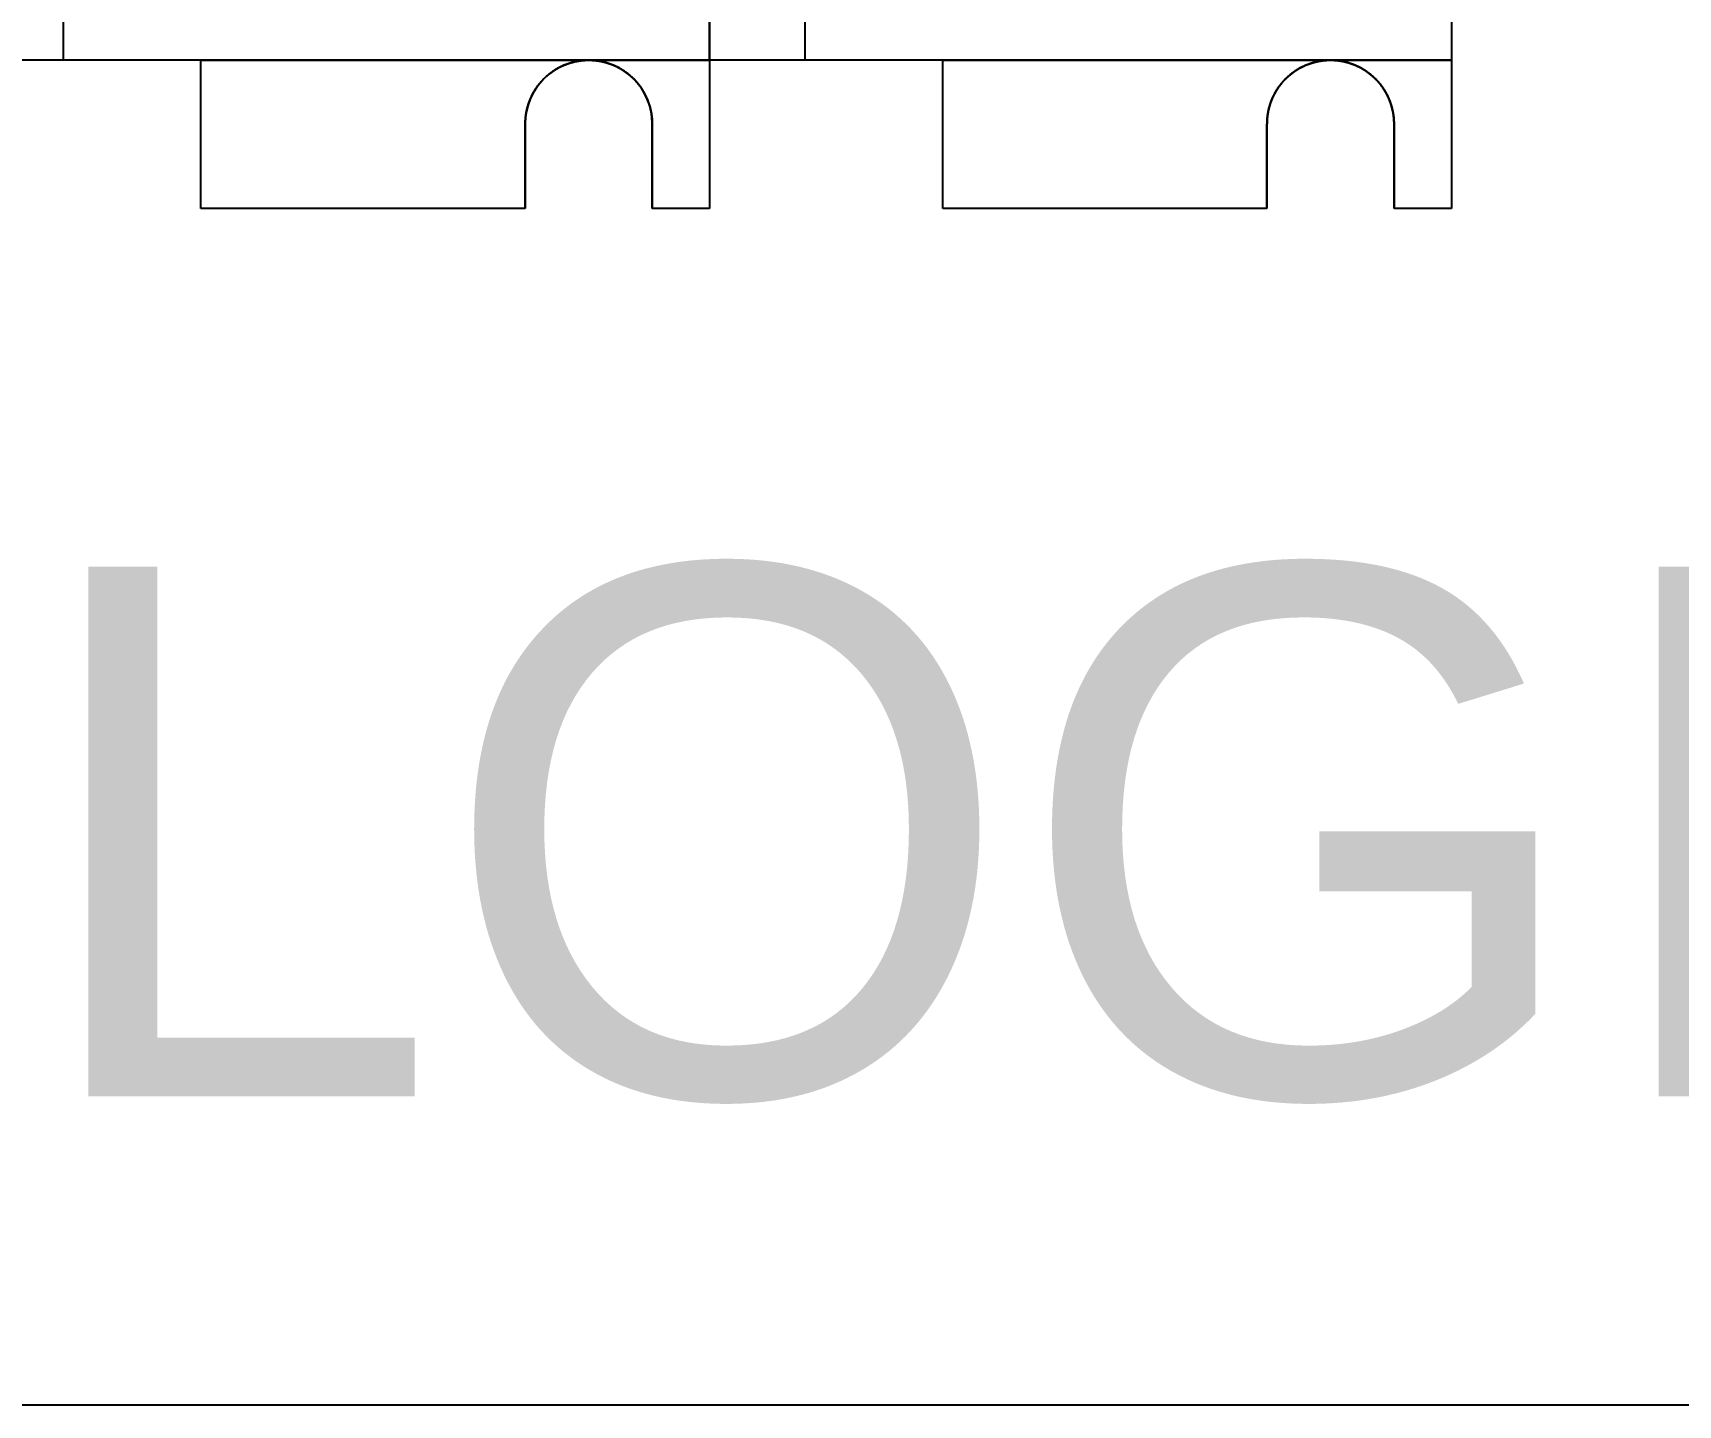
# Paper-space layout 'Sample Network Drawing - A1 Sheet' of a CAD drawing. Extents: x 49 to 806, y 22 to 564.
# Drawn here: x 398.64 to 406.4, y 258.27 to 264.75 of the extents above; entities that cross this region are included whole.
import ezdxf

# ---------------------------------------------------------------- set-up
doc = ezdxf.new("R2010")
doc.units = 0
doc.layers.add('N-ANNO-TEXT-EXST', color=252, linetype='Continuous', lineweight=18)
doc.layers.add('N-EQPM-EXST', color=252, linetype='Continuous', lineweight=25)
doc.styles.add('_CGS_2-5_NOTES', font='arial.ttf', dxfattribs={"height": 2.5})

psp = doc.layouts.new('Sample Network Drawing - A1 Sheet')

# ---------------------------------------------------------------- linework, layer by layer
at = {"layer": 'N-EQPM-EXST'}
for p, q in [((398.7814, 276.4168, -27.0761), (398.7814, 264.6168, -27.0761)), ((402.2814, 276.4168, -27.0761), (402.2814, 264.6168, -27.0761)), ((401.8314, 264.6168, -27.0761), (401.8314, 265.0168, -27.0761)), ((401.8314, 264.6168, -27.0761), (401.8314, 265.0168, -27.0761)), ((401.8314, 265.0168, -27.0761), (401.8314, 264.6168, -27.0761)), ((401.8314, 265.0168, -27.0761), (401.8314, 264.6168, -27.0761)), ((401.8314, 265.0168, -27.0761), (401.8314, 263.9168, -27.0761)), ((405.3314, 265.0168, -27.0761), (405.3314, 264.6168, -27.0761)), ((405.3314, 265.0168, -27.0761), (405.3314, 264.6168, -27.0761)), ((405.3314, 265.0168, -27.0761), (405.3314, 263.9168, -27.0761)), ((398.7814, 264.6168, -27.0761), (398.3314, 264.6168, -27.0761)), ((399.4314, 264.6168, -27.0761), (398.3314, 264.6168, -27.0761)), ((401.8314, 264.6168, -27.0761), (398.7814, 264.6168, -27.0761)), ((398.7814, 264.6168, -27.0761), (398.7814, 264.6168, -27.0761)), ((401.8314, 264.6168, -27.0761), (398.7814, 264.6168, -27.0761)), ((399.4314, 264.6168, -27.0761), (399.4314, 264.6168, -27.0761)), ((399.4314, 264.6168, -27.0761), (401.2614, 264.6168, -27.0761)), ((399.4314, 263.9168, -27.0761), (399.4314, 264.6168, -27.0761)), ((399.4314, 264.6168, -27.0761), (399.4314, 264.6168, -27.0761)), ((399.4314, 263.9168, -27.0761), (399.4314, 264.6168, -27.0761)), ((399.4314, 264.6168, -27.0761), (401.2614, 264.6168, -27.0761)), ((399.4314, 263.9168, -27.0761), (399.4314, 264.6168, -27.0761)), ((401.2614, 264.6168, -27.0761), (401.8314, 264.6168, -27.0761)), ((401.2614, 264.6168, -27.0761), (401.8314, 264.6168, -27.0761)), ((402.2814, 264.6168, -27.0761), (401.8314, 264.6168, -27.0761)), ((401.8314, 264.6168, -27.0761), (401.8314, 264.6168, -27.0761)), ((402.9314, 264.6168, -27.0761), (401.8314, 264.6168, -27.0761)), ((401.8314, 264.6168, -27.0761), (401.8314, 264.6168, -27.0761)), ((401.8314, 264.6168, -27.0761), (401.8314, 264.6168, -27.0761)), ((401.8314, 264.6168, -27.0761), (401.8314, 263.9168, -27.0761)), ((401.8314, 264.6168, -27.0761), (401.8314, 264.6168, -27.0761)), ((401.8314, 264.6168, -27.0761), (401.8314, 263.9168, -27.0761)), ((405.3314, 264.6168, -27.0761), (402.2814, 264.6168, -27.0761)), ((402.2814, 264.6168, -27.0761), (402.2814, 264.6168, -27.0761)), ((405.3314, 264.6168, -27.0761), (402.2814, 264.6168, -27.0761)), ((402.9314, 264.6168, -27.0761), (402.9314, 264.6168, -27.0761)), ((402.9314, 264.6168, -27.0761), (404.7614, 264.6168, -27.0761)), ((402.9314, 263.9168, -27.0761), (402.9314, 264.6168, -27.0761)), ((402.9314, 264.6168, -27.0761), (402.9314, 264.6168, -27.0761)), ((402.9314, 263.9168, -27.0761), (402.9314, 264.6168, -27.0761)), ((402.9314, 264.6168, -27.0761), (404.7614, 264.6168, -27.0761)), ((402.9314, 263.9168, -27.0761), (402.9314, 264.6168, -27.0761)), ((404.7614, 264.6168, -27.0761), (405.3314, 264.6168, -27.0761)), ((404.7614, 264.6168, -27.0761), (405.3314, 264.6168, -27.0761)), ((405.3314, 264.6168, -27.0761), (405.3314, 264.6168, -27.0761)), ((405.3314, 264.6168, -27.0761), (405.3314, 263.9168, -27.0761)), ((405.3314, 264.6168, -27.0761), (405.3314, 264.6168, -27.0761)), ((405.3314, 264.6168, -27.0761), (405.3314, 263.9168, -27.0761)), ((400.9614, 263.9168, -27.0761), (400.9614, 264.3168, -27.0761)), ((400.9614, 264.3168, -27.0761), (400.9614, 263.9168, -27.0761)), ((400.9614, 263.9168, -27.0761), (400.9614, 264.3168, -27.0761)), ((400.9614, 264.3168, -27.0761), (400.9614, 264.3168, -27.0761)), ((401.5614, 264.3168, -27.0761), (401.5614, 263.9168, -27.0761)), ((401.5614, 264.3168, -27.0761), (401.5614, 263.9168, -27.0761)), ((401.5614, 263.9168, -27.0761), (401.5614, 264.3168, -27.0761)), ((401.5614, 264.3168, -27.0761), (401.5614, 264.3168, -27.0761)), ((404.4614, 263.9168, -27.0761), (404.4614, 264.3168, -27.0761)), ((404.4614, 264.3168, -27.0761), (404.4614, 263.9168, -27.0761)), ((404.4614, 263.9168, -27.0761), (404.4614, 264.3168, -27.0761)), ((404.4614, 264.3168, -27.0761), (404.4614, 264.3168, -27.0761)), ((405.0614, 264.3168, -27.0761), (405.0614, 263.9168, -27.0761)), ((405.0614, 264.3168, -27.0761), (405.0614, 263.9168, -27.0761)), ((405.0614, 263.9168, -27.0761), (405.0614, 264.3168, -27.0761)), ((405.0614, 264.3168, -27.0761), (405.0614, 264.3168, -27.0761)), ((399.4314, 263.9168, -27.0761), (399.4314, 263.9168, -27.0761)), ((400.9614, 263.9168, -27.0761), (399.4314, 263.9168, -27.0761)), ((400.9614, 263.9168, -27.0761), (399.4314, 263.9168, -27.0761)), ((399.4314, 263.9168, -27.0761), (399.4314, 263.9168, -27.0761)), ((400.9614, 263.9168, -27.0761), (399.4314, 263.9168, -27.0761)), ((400.9614, 263.9168, -27.0761), (400.9614, 263.9168, -27.0761)), ((400.9614, 263.9168, -27.0761), (400.9614, 263.9168, -27.0761)), ((401.5614, 263.9168, -27.0761), (401.5614, 263.9168, -27.0761)), ((401.8314, 263.9168, -27.0761), (401.5614, 263.9168, -27.0761)), ((401.8314, 263.9168, -27.0761), (401.5614, 263.9168, -27.0761)), ((401.8314, 263.9168, -27.0761), (401.5614, 263.9168, -27.0761)), ((401.5614, 263.9168, -27.0761), (401.5614, 263.9168, -27.0761)), ((401.8314, 263.9168, -27.0761), (401.8314, 263.9168, -27.0761)), ((401.8314, 263.9168, -27.0761), (401.8314, 263.9168, -27.0761)), ((402.9314, 263.9168, -27.0761), (402.9314, 263.9168, -27.0761)), ((404.4614, 263.9168, -27.0761), (402.9314, 263.9168, -27.0761)), ((404.4614, 263.9168, -27.0761), (402.9314, 263.9168, -27.0761)), ((402.9314, 263.9168, -27.0761), (402.9314, 263.9168, -27.0761)), ((404.4614, 263.9168, -27.0761), (402.9314, 263.9168, -27.0761)), ((404.4614, 263.9168, -27.0761), (404.4614, 263.9168, -27.0761)), ((404.4614, 263.9168, -27.0761), (404.4614, 263.9168, -27.0761)), ((405.0614, 263.9168, -27.0761), (405.0614, 263.9168, -27.0761)), ((405.3314, 263.9168, -27.0761), (405.0614, 263.9168, -27.0761)), ((405.3314, 263.9168, -27.0761), (405.0614, 263.9168, -27.0761)), ((405.3314, 263.9168, -27.0761), (405.0614, 263.9168, -27.0761)), ((405.0614, 263.9168, -27.0761), (405.0614, 263.9168, -27.0761)), ((405.3314, 263.9168, -27.0761), (405.3314, 263.9168, -27.0761)), ((405.3314, 263.9168, -27.0761), (405.3314, 263.9168, -27.0761))]:
    psp.add_line(p, q, dxfattribs=at)
psp.add_lwpolyline([(368.8148, 285.4788), (427.9164, 285.4788, -0.414214), (430.1039, 283.2913), (430.1039, 260.4576, -0.414214), (427.9164, 258.2701), (368.8148, 258.2701, -0.414214), (366.6273, 260.4576), (366.6273, 283.2913, -0.414214)], format="xyb", close=True, dxfattribs=at)
at = {"layer": 'N-EQPM-EXST', "elevation": -27.0761, "flags": 128}
for points in [[(401.561, 264.3169), (401.561, 264.3193), (401.561, 264.3217), (401.561, 264.3241), (401.5609, 264.3265), (401.5608, 264.3289), (401.5607, 264.3313), (401.5606, 264.3338), (401.5604, 264.3362), (401.5603, 264.3386), (401.5601, 264.341), (401.5599, 264.3434), (401.5597, 264.3458), (401.5594, 264.3482), (401.5591, 264.3506), (401.5588, 264.353), (401.5586, 264.3554), (401.5582, 264.3578), (401.5579, 264.3602), (401.5575, 264.3626), (401.5571, 264.365), (401.5568, 264.3674), (401.5563, 264.3697), (401.5559, 264.3721), (401.5555, 264.3745), (401.555, 264.3768), (401.5545, 264.3792), (401.554, 264.3816), (401.5535, 264.3839), (401.5529, 264.3863), (401.5523, 264.3886), (401.5518, 264.391), (401.5511, 264.3933), (401.5505, 264.3957), (401.5499, 264.398), (401.5492, 264.4003), (401.5485, 264.4026), (401.5478, 264.405), (401.5471, 264.4073), (401.5464, 264.4096), (401.5456, 264.4118), (401.5448, 264.4142), (401.5441, 264.4164), (401.5432, 264.4187), (401.5424, 264.421), (401.5416, 264.4232), (401.5407, 264.4255), (401.5398, 264.4277), (401.5389, 264.43), (401.538, 264.4322), (401.537, 264.4344), (401.5361, 264.4367), (401.5351, 264.4389), (401.5341, 264.4411), (401.5331, 264.4433), (401.5321, 264.4455), (401.5311, 264.4476), (401.53, 264.4498), (401.5289, 264.452), (401.5278, 264.4541), (401.5267, 264.4563), (401.5256, 264.4584), (401.5244, 264.4605), (401.5233, 264.4626), (401.5221, 264.4647), (401.5209, 264.4669), (401.5197, 264.4689), (401.5185, 264.471), (401.5172, 264.4731), (401.5159, 264.4751), (401.5146, 264.4772), (401.5133, 264.4792), (401.512, 264.4813), (401.5107, 264.4833), (401.5094, 264.4853), (401.508, 264.4873), (401.5066, 264.4892), (401.5052, 264.4912), (401.5038, 264.4932), (401.5024, 264.4951), (401.5009, 264.4971), (401.4995, 264.499), (401.498, 264.5009), (401.4965, 264.5028), (401.495, 264.5047), (401.4935, 264.5066), (401.492, 264.5084), (401.4904, 264.5103), (401.4888, 264.5121), (401.4873, 264.514), (401.4857, 264.5158), (401.4841, 264.5176), (401.4825, 264.5194), (401.4808, 264.5212), (401.4791, 264.5229), (401.4775, 264.5247), (401.4758, 264.5264), (401.4741, 264.5281), (401.4724, 264.5298), (401.4707, 264.5315), (401.469, 264.5332), (401.4672, 264.5349), (401.4654, 264.5365), (401.4637, 264.5382), (401.4619, 264.5398), (401.4601, 264.5414), (401.4583, 264.543), (401.4564, 264.5446), (401.4546, 264.5461), (401.4528, 264.5477), (401.4509, 264.5492), (401.449, 264.5507), (401.4471, 264.5523), (401.4452, 264.5537), (401.4433, 264.5552), (401.4414, 264.5567), (401.4394, 264.5581), (401.4375, 264.5595), (401.4356, 264.561), (401.4336, 264.5623), (401.4316, 264.5637), (401.4296, 264.5651), (401.4276, 264.5664), (401.4256, 264.5678), (401.4236, 264.5691), (401.4215, 264.5704), (401.4195, 264.5717), (401.4174, 264.5729), (401.4154, 264.5742), (401.4133, 264.5754), (401.4112, 264.5766), (401.4091, 264.5778), (401.407, 264.579), (401.4049, 264.5802), (401.4028, 264.5813), (401.4006, 264.5825), (401.3985, 264.5836), (401.3963, 264.5847), (401.3942, 264.5858), (401.392, 264.5868), (401.3898, 264.5879), (401.3877, 264.5889), (401.3855, 264.5899), (401.3833, 264.5909), (401.381, 264.5919), (401.3788, 264.5928), (401.3766, 264.5938), (401.3744, 264.5947), (401.3721, 264.5956), (401.3699, 264.5965), (401.3676, 264.5973), (401.3654, 264.5982), (401.3631, 264.599), (401.3608, 264.5998), (401.3586, 264.6006), (401.3563, 264.6014), (401.354, 264.6022), (401.3517, 264.6029), (401.3494, 264.6036), (401.347, 264.6043), (401.3447, 264.605), (401.3424, 264.6057), (401.3401, 264.6063), (401.3378, 264.6069), (401.3354, 264.6075), (401.3331, 264.6081), (401.3307, 264.6087), (401.3284, 264.6092), (401.326, 264.6098), (401.3237, 264.6103), (401.3213, 264.6108), (401.3189, 264.6112), (401.3166, 264.6117), (401.3142, 264.6121), (401.3118, 264.6126), (401.3094, 264.6129), (401.307, 264.6133), (401.3047, 264.6137), (401.3023, 264.614), (401.2999, 264.6144), (401.2975, 264.6146), (401.2951, 264.6149), (401.2927, 264.6152), (401.2903, 264.6154), (401.2879, 264.6157), (401.2855, 264.6159), (401.2831, 264.6161), (401.2807, 264.6162), (401.2783, 264.6164), (401.2758, 264.6165), (401.2734, 264.6166), (401.271, 264.6167), (401.2686, 264.6168), (401.2662, 264.6168), (401.2638, 264.6168), (401.2614, 264.6168), (401.2589, 264.6168), (401.2565, 264.6168), (401.2541, 264.6168), (401.2517, 264.6167), (401.2493, 264.6166), (401.2469, 264.6165), (401.2445, 264.6164), (401.2421, 264.6162), (401.2397, 264.6161), (401.2373, 264.6159), (401.2348, 264.6157), (401.2325, 264.6154), (401.23, 264.6152), (401.2276, 264.6149), (401.2253, 264.6146), (401.2228, 264.6144), (401.2204, 264.614), (401.2181, 264.6137), (401.2157, 264.6133), (401.2133, 264.6129), (401.2109, 264.6126), (401.2085, 264.6121), (401.2062, 264.6117), (401.2038, 264.6112), (401.2014, 264.6108), (401.1991, 264.6103), (401.1967, 264.6098), (401.1943, 264.6092), (401.192, 264.6087), (401.1896, 264.6081), (401.1873, 264.6075), (401.185, 264.6069), (401.1826, 264.6063), (401.1803, 264.6057), (401.178, 264.605), (401.1757, 264.6043), (401.1734, 264.6036), (401.1711, 264.6029), (401.1688, 264.6022), (401.1665, 264.6014), (401.1642, 264.6006), (401.1619, 264.5998), (401.1596, 264.599), (401.1574, 264.5982), (401.1551, 264.5973), (401.1528, 264.5965), (401.1506, 264.5956), (401.1484, 264.5947), (401.1461, 264.5938), (401.1439, 264.5928), (401.1417, 264.5919), (401.1395, 264.5909), (401.1373, 264.5899), (401.1351, 264.5889), (401.1329, 264.5879), (401.1307, 264.5868), (401.1285, 264.5858), (401.1264, 264.5847), (401.1242, 264.5836), (401.1221, 264.5825), (401.12, 264.5813), (401.1178, 264.5802), (401.1157, 264.579), (401.1136, 264.5778), (401.1115, 264.5766), (401.1094, 264.5754), (401.1074, 264.5742), (401.1053, 264.5729), (401.1032, 264.5717), (401.1012, 264.5704), (401.0992, 264.5691), (401.0971, 264.5678), (401.0951, 264.5664), (401.0931, 264.5651), (401.0911, 264.5637), (401.0891, 264.5623), (401.0872, 264.561), (401.0852, 264.5595), (401.0833, 264.5581), (401.0813, 264.5567), (401.0794, 264.5552), (401.0775, 264.5537), (401.0756, 264.5523), (401.0737, 264.5507), (401.0718, 264.5492), (401.07, 264.5477), (401.0681, 264.5461), (401.0663, 264.5446), (401.0645, 264.543), (401.0627, 264.5414), (401.0608, 264.5398), (401.0591, 264.5382), (401.0573, 264.5365), (401.0555, 264.5349), (401.0538, 264.5332), (401.052, 264.5315), (401.0503, 264.5298), (401.0486, 264.5281), (401.0469, 264.5264), (401.0452, 264.5247), (401.0436, 264.5229), (401.0419, 264.5212), (401.0403, 264.5194), (401.0387, 264.5176), (401.0371, 264.5158), (401.0355, 264.514), (401.0339, 264.5121), (401.0323, 264.5103), (401.0308, 264.5084), (401.0292, 264.5066), (401.0277, 264.5047), (401.0262, 264.5028), (401.0247, 264.5009), (401.0233, 264.499), (401.0218, 264.4971), (401.0203, 264.4951), (401.0189, 264.4932), (401.0175, 264.4912), (401.0161, 264.4892), (401.0147, 264.4873), (401.0134, 264.4853), (401.012, 264.4833), (401.0107, 264.4813), (401.0094, 264.4792), (401.0081, 264.4772), (401.0068, 264.4751), (401.0055, 264.4731), (401.0043, 264.471), (401.0031, 264.4689), (401.0018, 264.4669), (401.0006, 264.4647), (400.9995, 264.4626), (400.9983, 264.4605), (400.9972, 264.4584), (400.996, 264.4563), (400.9949, 264.4541), (400.9938, 264.452), (400.9927, 264.4498), (400.9917, 264.4476), (400.9906, 264.4455), (400.9896, 264.4433), (400.9886, 264.4411), (400.9876, 264.4389), (400.9866, 264.4367), (400.9857, 264.4344), (400.9847, 264.4322), (400.9838, 264.43), (400.9829, 264.4277), (400.982, 264.4255), (400.9812, 264.4232), (400.9803, 264.421), (400.9795, 264.4187), (400.9787, 264.4164), (400.9779, 264.4142), (400.9771, 264.4118), (400.9764, 264.4096), (400.9756, 264.4073), (400.9749, 264.405), (400.9742, 264.4026), (400.9735, 264.4003), (400.9729, 264.398), (400.9722, 264.3957), (400.9716, 264.3933), (400.971, 264.391), (400.9704, 264.3886), (400.9698, 264.3863), (400.9693, 264.3839), (400.9688, 264.3816), (400.9682, 264.3792), (400.9677, 264.3768), (400.9673, 264.3745), (400.9668, 264.3721), (400.9664, 264.3697), (400.966, 264.3674), (400.9656, 264.365), (400.9652, 264.3626), (400.9648, 264.3602), (400.9645, 264.3578), (400.9642, 264.3554), (400.9639, 264.353), (400.9636, 264.3506), (400.9633, 264.3482), (400.9631, 264.3458), (400.9629, 264.3434), (400.9627, 264.341), (400.9625, 264.3386), (400.9623, 264.3362), (400.9622, 264.3338), (400.9621, 264.3313), (400.9619, 264.3289), (400.9619, 264.3265), (400.9618, 264.3241), (400.9617, 264.3217), (400.9617, 264.3193), (400.9617, 264.3169), (400.9617, 264.3193), (400.9617, 264.3217), (400.9618, 264.3241), (400.9619, 264.3265), (400.9619, 264.3289), (400.9621, 264.3313), (400.9622, 264.3338), (400.9623, 264.3362), (400.9625, 264.3386), (400.9627, 264.341), (400.9629, 264.3434), (400.9631, 264.3458), (400.9633, 264.3482), (400.9636, 264.3506), (400.9639, 264.353), (400.9642, 264.3554), (400.9645, 264.3578), (400.9648, 264.3602), (400.9652, 264.3626), (400.9656, 264.365), (400.966, 264.3674), (400.9664, 264.3697), (400.9668, 264.3721), (400.9673, 264.3745), (400.9677, 264.3768), (400.9682, 264.3792), (400.9688, 264.3816), (400.9693, 264.3839), (400.9698, 264.3863), (400.9704, 264.3886), (400.971, 264.391), (400.9716, 264.3933), (400.9722, 264.3957), (400.9729, 264.398), (400.9735, 264.4003), (400.9742, 264.4026), (400.9749, 264.405), (400.9756, 264.4073), (400.9764, 264.4096), (400.9771, 264.4118), (400.9779, 264.4142), (400.9787, 264.4164), (400.9795, 264.4187), (400.9803, 264.421), (400.9812, 264.4232), (400.982, 264.4255), (400.9829, 264.4277), (400.9838, 264.43), (400.9847, 264.4322), (400.9857, 264.4344), (400.9866, 264.4367), (400.9876, 264.4389), (400.9886, 264.4411), (400.9896, 264.4433), (400.9906, 264.4455), (400.9917, 264.4476), (400.9927, 264.4498), (400.9938, 264.452), (400.9949, 264.4541), (400.996, 264.4563), (400.9972, 264.4584), (400.9983, 264.4605), (400.9995, 264.4626), (401.0006, 264.4647), (401.0018, 264.4669), (401.0031, 264.4689), (401.0043, 264.471), (401.0055, 264.4731), (401.0068, 264.4751), (401.0081, 264.4772), (401.0094, 264.4792), (401.0107, 264.4813), (401.012, 264.4833), (401.0134, 264.4853), (401.0147, 264.4873), (401.0161, 264.4892), (401.0175, 264.4912), (401.0189, 264.4932), (401.0203, 264.4951), (401.0218, 264.4971), (401.0233, 264.499), (401.0247, 264.5009), (401.0262, 264.5028), (401.0277, 264.5047), (401.0292, 264.5066), (401.0308, 264.5084), (401.0323, 264.5103), (401.0339, 264.5121), (401.0355, 264.514), (401.0371, 264.5158), (401.0387, 264.5176), (401.0403, 264.5194), (401.0419, 264.5212), (401.0436, 264.5229), (401.0452, 264.5247), (401.0469, 264.5264), (401.0486, 264.5281), (401.0503, 264.5298), (401.052, 264.5315), (401.0538, 264.5332), (401.0555, 264.5349), (401.0573, 264.5365), (401.0591, 264.5382), (401.0608, 264.5398), (401.0627, 264.5414), (401.0645, 264.543), (401.0663, 264.5446), (401.0681, 264.5461), (401.07, 264.5477), (401.0718, 264.5492), (401.0737, 264.5507), (401.0756, 264.5523), (401.0775, 264.5537), (401.0794, 264.5552), (401.0813, 264.5567), (401.0833, 264.5581), (401.0852, 264.5595), (401.0872, 264.561), (401.0891, 264.5623), (401.0911, 264.5637), (401.0931, 264.5651), (401.0951, 264.5664), (401.0971, 264.5678), (401.0992, 264.5691), (401.1012, 264.5704), (401.1032, 264.5717), (401.1053, 264.5729), (401.1074, 264.5742), (401.1094, 264.5754), (401.1115, 264.5766), (401.1136, 264.5778), (401.1157, 264.579), (401.1178, 264.5802), (401.12, 264.5813), (401.1221, 264.5825), (401.1242, 264.5836), (401.1264, 264.5847), (401.1285, 264.5858), (401.1307, 264.5868), (401.1329, 264.5879), (401.1351, 264.5889), (401.1373, 264.5899), (401.1395, 264.5909), (401.1417, 264.5919), (401.1439, 264.5928), (401.1461, 264.5938), (401.1484, 264.5947), (401.1506, 264.5956), (401.1528, 264.5965), (401.1551, 264.5973), (401.1574, 264.5982), (401.1596, 264.599), (401.1619, 264.5998), (401.1642, 264.6006), (401.1665, 264.6014), (401.1688, 264.6022), (401.1711, 264.6029), (401.1734, 264.6036), (401.1757, 264.6043), (401.178, 264.605), (401.1803, 264.6057), (401.1826, 264.6063), (401.185, 264.6069), (401.1873, 264.6075), (401.1896, 264.6081), (401.192, 264.6087), (401.1943, 264.6092), (401.1967, 264.6098), (401.1991, 264.6103), (401.2014, 264.6108), (401.2038, 264.6112), (401.2062, 264.6117), (401.2085, 264.6121), (401.2109, 264.6126), (401.2133, 264.6129), (401.2157, 264.6133), (401.2181, 264.6137), (401.2204, 264.614), (401.2228, 264.6144), (401.2253, 264.6146), (401.2276, 264.6149), (401.23, 264.6152), (401.2325, 264.6154), (401.2348, 264.6157), (401.2373, 264.6159), (401.2397, 264.6161), (401.2421, 264.6162), (401.2445, 264.6164), (401.2469, 264.6165), (401.2493, 264.6166), (401.2517, 264.6167), (401.2541, 264.6168), (401.2565, 264.6168), (401.2589, 264.6168), (401.2614, 264.6168), (401.2638, 264.6168), (401.2662, 264.6168), (401.2686, 264.6168), (401.271, 264.6167), (401.2734, 264.6166), (401.2758, 264.6165), (401.2783, 264.6164), (401.2807, 264.6162), (401.2831, 264.6161), (401.2855, 264.6159), (401.2879, 264.6157), (401.2903, 264.6154), (401.2927, 264.6152), (401.2951, 264.6149), (401.2975, 264.6146), (401.2999, 264.6144), (401.3023, 264.614), (401.3047, 264.6137), (401.307, 264.6133), (401.3094, 264.6129), (401.3118, 264.6126), (401.3142, 264.6121), (401.3166, 264.6117), (401.3189, 264.6112), (401.3213, 264.6108), (401.3237, 264.6103), (401.326, 264.6098), (401.3284, 264.6092), (401.3307, 264.6087), (401.3331, 264.6081), (401.3354, 264.6075), (401.3378, 264.6069), (401.3401, 264.6063), (401.3424, 264.6057), (401.3447, 264.605), (401.347, 264.6043), (401.3494, 264.6036), (401.3517, 264.6029), (401.354, 264.6022), (401.3563, 264.6014), (401.3586, 264.6006), (401.3608, 264.5998), (401.3631, 264.599), (401.3654, 264.5982), (401.3676, 264.5973), (401.3699, 264.5965), (401.3721, 264.5956), (401.3744, 264.5947), (401.3766, 264.5938), (401.3788, 264.5928), (401.381, 264.5919), (401.3833, 264.5909), (401.3855, 264.5899), (401.3877, 264.5889), (401.3898, 264.5879), (401.392, 264.5868), (401.3942, 264.5858), (401.3963, 264.5847), (401.3985, 264.5836), (401.4006, 264.5825), (401.4028, 264.5813), (401.4049, 264.5802), (401.407, 264.579), (401.4091, 264.5778), (401.4112, 264.5766), (401.4133, 264.5754), (401.4154, 264.5742), (401.4174, 264.5729), (401.4195, 264.5717), (401.4215, 264.5704), (401.4236, 264.5691), (401.4256, 264.5678), (401.4276, 264.5664), (401.4296, 264.5651), (401.4316, 264.5637), (401.4336, 264.5623), (401.4356, 264.561), (401.4375, 264.5595), (401.4394, 264.5581), (401.4414, 264.5567), (401.4433, 264.5552), (401.4452, 264.5537), (401.4471, 264.5523), (401.449, 264.5507), (401.4509, 264.5492), (401.4528, 264.5477), (401.4546, 264.5461), (401.4564, 264.5446), (401.4583, 264.543), (401.4601, 264.5414), (401.4619, 264.5398), (401.4637, 264.5382), (401.4654, 264.5365), (401.4672, 264.5349), (401.469, 264.5332), (401.4707, 264.5315), (401.4724, 264.5298), (401.4741, 264.5281), (401.4758, 264.5264), (401.4775, 264.5247), (401.4791, 264.5229), (401.4808, 264.5212), (401.4825, 264.5194), (401.4841, 264.5176), (401.4857, 264.5158), (401.4873, 264.514), (401.4888, 264.5121), (401.4904, 264.5103), (401.492, 264.5084), (401.4935, 264.5066), (401.495, 264.5047), (401.4965, 264.5028), (401.498, 264.5009), (401.4995, 264.499), (401.5009, 264.4971), (401.5024, 264.4951), (401.5038, 264.4932), (401.5052, 264.4912), (401.5066, 264.4892), (401.508, 264.4873), (401.5094, 264.4853), (401.5107, 264.4833), (401.512, 264.4813), (401.5133, 264.4792), (401.5146, 264.4772), (401.5159, 264.4751), (401.5172, 264.4731), (401.5185, 264.471), (401.5197, 264.4689), (401.5209, 264.4669), (401.5221, 264.4647), (401.5233, 264.4626), (401.5244, 264.4605), (401.5256, 264.4584), (401.5267, 264.4563), (401.5278, 264.4541), (401.5289, 264.452), (401.53, 264.4498), (401.5311, 264.4476), (401.5321, 264.4455), (401.5331, 264.4433), (401.5341, 264.4411), (401.5351, 264.4389), (401.5361, 264.4367), (401.537, 264.4344), (401.538, 264.4322), (401.5389, 264.43), (401.5398, 264.4277), (401.5407, 264.4255), (401.5416, 264.4232), (401.5424, 264.421), (401.5432, 264.4187), (401.5441, 264.4164), (401.5448, 264.4142), (401.5456, 264.4118), (401.5464, 264.4096), (401.5471, 264.4073), (401.5478, 264.405), (401.5485, 264.4026), (401.5492, 264.4003), (401.5499, 264.398), (401.5505, 264.3957), (401.5511, 264.3933), (401.5518, 264.391), (401.5523, 264.3886), (401.5529, 264.3863), (401.5535, 264.3839), (401.554, 264.3816), (401.5545, 264.3792), (401.555, 264.3768), (401.5555, 264.3745), (401.5559, 264.3721), (401.5563, 264.3697), (401.5568, 264.3674), (401.5571, 264.365), (401.5575, 264.3626), (401.5579, 264.3602), (401.5582, 264.3578), (401.5586, 264.3554), (401.5588, 264.353), (401.5591, 264.3506), (401.5594, 264.3482), (401.5597, 264.3458), (401.5599, 264.3434), (401.5601, 264.341), (401.5603, 264.3386), (401.5604, 264.3362), (401.5606, 264.3338), (401.5607, 264.3313), (401.5608, 264.3289), (401.5609, 264.3265), (401.561, 264.3241), (401.561, 264.3217), (401.561, 264.3193)], [(405.061, 264.3169), (405.061, 264.3193), (405.061, 264.3217), (405.061, 264.3241), (405.0609, 264.3265), (405.0608, 264.3289), (405.0607, 264.3313), (405.0606, 264.3338), (405.0604, 264.3362), (405.0603, 264.3386), (405.0601, 264.341), (405.0599, 264.3434), (405.0597, 264.3458), (405.0594, 264.3482), (405.0591, 264.3506), (405.0588, 264.353), (405.0586, 264.3554), (405.0582, 264.3578), (405.0579, 264.3602), (405.0575, 264.3626), (405.0571, 264.365), (405.0568, 264.3674), (405.0563, 264.3697), (405.0559, 264.3721), (405.0555, 264.3745), (405.055, 264.3768), (405.0545, 264.3792), (405.054, 264.3816), (405.0535, 264.3839), (405.0529, 264.3863), (405.0523, 264.3886), (405.0518, 264.391), (405.0511, 264.3933), (405.0505, 264.3957), (405.0499, 264.398), (405.0492, 264.4003), (405.0485, 264.4026), (405.0478, 264.405), (405.0471, 264.4073), (405.0464, 264.4096), (405.0456, 264.4118), (405.0448, 264.4142), (405.0441, 264.4164), (405.0432, 264.4187), (405.0424, 264.421), (405.0416, 264.4232), (405.0407, 264.4255), (405.0398, 264.4277), (405.0389, 264.43), (405.038, 264.4322), (405.037, 264.4344), (405.0361, 264.4367), (405.0351, 264.4389), (405.0341, 264.4411), (405.0331, 264.4433), (405.0321, 264.4455), (405.0311, 264.4476), (405.03, 264.4498), (405.0289, 264.452), (405.0278, 264.4541), (405.0267, 264.4563), (405.0256, 264.4584), (405.0244, 264.4605), (405.0233, 264.4626), (405.0221, 264.4647), (405.0209, 264.4669), (405.0197, 264.4689), (405.0185, 264.471), (405.0172, 264.4731), (405.0159, 264.4751), (405.0146, 264.4772), (405.0133, 264.4792), (405.012, 264.4813), (405.0107, 264.4833), (405.0094, 264.4853), (405.008, 264.4873), (405.0066, 264.4892), (405.0052, 264.4912), (405.0038, 264.4932), (405.0024, 264.4951), (405.0009, 264.4971), (404.9995, 264.499), (404.998, 264.5009), (404.9965, 264.5028), (404.995, 264.5047), (404.9935, 264.5066), (404.992, 264.5084), (404.9904, 264.5103), (404.9888, 264.5121), (404.9873, 264.514), (404.9857, 264.5158), (404.9841, 264.5176), (404.9825, 264.5194), (404.9808, 264.5212), (404.9791, 264.5229), (404.9775, 264.5247), (404.9758, 264.5264), (404.9741, 264.5281), (404.9724, 264.5298), (404.9707, 264.5315), (404.969, 264.5332), (404.9672, 264.5349), (404.9654, 264.5365), (404.9637, 264.5382), (404.9619, 264.5398), (404.9601, 264.5414), (404.9583, 264.543), (404.9564, 264.5446), (404.9546, 264.5461), (404.9528, 264.5477), (404.9509, 264.5492), (404.949, 264.5507), (404.9471, 264.5523), (404.9452, 264.5537), (404.9433, 264.5552), (404.9414, 264.5567), (404.9394, 264.5581), (404.9375, 264.5595), (404.9356, 264.561), (404.9336, 264.5623), (404.9316, 264.5637), (404.9296, 264.5651), (404.9276, 264.5664), (404.9256, 264.5678), (404.9236, 264.5691), (404.9215, 264.5704), (404.9195, 264.5717), (404.9174, 264.5729), (404.9154, 264.5742), (404.9133, 264.5754), (404.9112, 264.5766), (404.9091, 264.5778), (404.907, 264.579), (404.9049, 264.5802), (404.9028, 264.5813), (404.9006, 264.5825), (404.8985, 264.5836), (404.8963, 264.5847), (404.8942, 264.5858), (404.892, 264.5868), (404.8898, 264.5879), (404.8877, 264.5889), (404.8855, 264.5899), (404.8833, 264.5909), (404.881, 264.5919), (404.8788, 264.5928), (404.8766, 264.5938), (404.8744, 264.5947), (404.8721, 264.5956), (404.8699, 264.5965), (404.8676, 264.5973), (404.8654, 264.5982), (404.8631, 264.599), (404.8608, 264.5998), (404.8586, 264.6006), (404.8563, 264.6014), (404.854, 264.6022), (404.8517, 264.6029), (404.8494, 264.6036), (404.847, 264.6043), (404.8447, 264.605), (404.8424, 264.6057), (404.8401, 264.6063), (404.8378, 264.6069), (404.8354, 264.6075), (404.8331, 264.6081), (404.8307, 264.6087), (404.8284, 264.6092), (404.826, 264.6098), (404.8237, 264.6103), (404.8213, 264.6108), (404.8189, 264.6112), (404.8166, 264.6117), (404.8142, 264.6121), (404.8118, 264.6126), (404.8094, 264.6129), (404.807, 264.6133), (404.8047, 264.6137), (404.8023, 264.614), (404.7999, 264.6144), (404.7975, 264.6146), (404.7951, 264.6149), (404.7927, 264.6152), (404.7903, 264.6154), (404.7879, 264.6157), (404.7855, 264.6159), (404.7831, 264.6161), (404.7807, 264.6162), (404.7783, 264.6164), (404.7758, 264.6165), (404.7734, 264.6166), (404.771, 264.6167), (404.7686, 264.6168), (404.7662, 264.6168), (404.7638, 264.6168), (404.7614, 264.6168), (404.7589, 264.6168), (404.7565, 264.6168), (404.7541, 264.6168), (404.7517, 264.6167), (404.7493, 264.6166), (404.7469, 264.6165), (404.7445, 264.6164), (404.7421, 264.6162), (404.7397, 264.6161), (404.7373, 264.6159), (404.7348, 264.6157), (404.7325, 264.6154), (404.73, 264.6152), (404.7276, 264.6149), (404.7253, 264.6146), (404.7228, 264.6144), (404.7204, 264.614), (404.7181, 264.6137), (404.7157, 264.6133), (404.7133, 264.6129), (404.7109, 264.6126), (404.7085, 264.6121), (404.7062, 264.6117), (404.7038, 264.6112), (404.7014, 264.6108), (404.6991, 264.6103), (404.6967, 264.6098), (404.6943, 264.6092), (404.692, 264.6087), (404.6896, 264.6081), (404.6873, 264.6075), (404.685, 264.6069), (404.6826, 264.6063), (404.6803, 264.6057), (404.678, 264.605), (404.6757, 264.6043), (404.6734, 264.6036), (404.6711, 264.6029), (404.6688, 264.6022), (404.6665, 264.6014), (404.6642, 264.6006), (404.6619, 264.5998), (404.6596, 264.599), (404.6574, 264.5982), (404.6551, 264.5973), (404.6528, 264.5965), (404.6506, 264.5956), (404.6484, 264.5947), (404.6461, 264.5938), (404.6439, 264.5928), (404.6417, 264.5919), (404.6395, 264.5909), (404.6373, 264.5899), (404.6351, 264.5889), (404.6329, 264.5879), (404.6307, 264.5868), (404.6285, 264.5858), (404.6264, 264.5847), (404.6242, 264.5836), (404.6221, 264.5825), (404.62, 264.5813), (404.6178, 264.5802), (404.6157, 264.579), (404.6136, 264.5778), (404.6115, 264.5766), (404.6094, 264.5754), (404.6074, 264.5742), (404.6053, 264.5729), (404.6032, 264.5717), (404.6012, 264.5704), (404.5992, 264.5691), (404.5971, 264.5678), (404.5951, 264.5664), (404.5931, 264.5651), (404.5911, 264.5637), (404.5891, 264.5623), (404.5872, 264.561), (404.5852, 264.5595), (404.5833, 264.5581), (404.5813, 264.5567), (404.5794, 264.5552), (404.5775, 264.5537), (404.5756, 264.5523), (404.5737, 264.5507), (404.5718, 264.5492), (404.57, 264.5477), (404.5681, 264.5461), (404.5663, 264.5446), (404.5645, 264.543), (404.5627, 264.5414), (404.5608, 264.5398), (404.5591, 264.5382), (404.5573, 264.5365), (404.5555, 264.5349), (404.5538, 264.5332), (404.552, 264.5315), (404.5503, 264.5298), (404.5486, 264.5281), (404.5469, 264.5264), (404.5452, 264.5247), (404.5436, 264.5229), (404.5419, 264.5212), (404.5403, 264.5194), (404.5387, 264.5176), (404.5371, 264.5158), (404.5355, 264.514), (404.5339, 264.5121), (404.5323, 264.5103), (404.5308, 264.5084), (404.5292, 264.5066), (404.5277, 264.5047), (404.5262, 264.5028), (404.5247, 264.5009), (404.5233, 264.499), (404.5218, 264.4971), (404.5203, 264.4951), (404.5189, 264.4932), (404.5175, 264.4912), (404.5161, 264.4892), (404.5147, 264.4873), (404.5134, 264.4853), (404.512, 264.4833), (404.5107, 264.4813), (404.5094, 264.4792), (404.5081, 264.4772), (404.5068, 264.4751), (404.5055, 264.4731), (404.5043, 264.471), (404.5031, 264.4689), (404.5018, 264.4669), (404.5006, 264.4647), (404.4995, 264.4626), (404.4983, 264.4605), (404.4972, 264.4584), (404.496, 264.4563), (404.4949, 264.4541), (404.4938, 264.452), (404.4927, 264.4498), (404.4917, 264.4476), (404.4906, 264.4455), (404.4896, 264.4433), (404.4886, 264.4411), (404.4876, 264.4389), (404.4866, 264.4367), (404.4857, 264.4344), (404.4847, 264.4322), (404.4838, 264.43), (404.4829, 264.4277), (404.482, 264.4255), (404.4812, 264.4232), (404.4803, 264.421), (404.4795, 264.4187), (404.4787, 264.4164), (404.4779, 264.4142), (404.4771, 264.4118), (404.4764, 264.4096), (404.4756, 264.4073), (404.4749, 264.405), (404.4742, 264.4026), (404.4735, 264.4003), (404.4729, 264.398), (404.4722, 264.3957), (404.4716, 264.3933), (404.471, 264.391), (404.4704, 264.3886), (404.4698, 264.3863), (404.4693, 264.3839), (404.4688, 264.3816), (404.4682, 264.3792), (404.4677, 264.3768), (404.4673, 264.3745), (404.4668, 264.3721), (404.4664, 264.3697), (404.466, 264.3674), (404.4656, 264.365), (404.4652, 264.3626), (404.4648, 264.3602), (404.4645, 264.3578), (404.4642, 264.3554), (404.4639, 264.353), (404.4636, 264.3506), (404.4633, 264.3482), (404.4631, 264.3458), (404.4629, 264.3434), (404.4627, 264.341), (404.4625, 264.3386), (404.4623, 264.3362), (404.4622, 264.3338), (404.4621, 264.3313), (404.4619, 264.3289), (404.4619, 264.3265), (404.4618, 264.3241), (404.4617, 264.3217), (404.4617, 264.3193), (404.4617, 264.3169), (404.4617, 264.3193), (404.4617, 264.3217), (404.4618, 264.3241), (404.4619, 264.3265), (404.4619, 264.3289), (404.4621, 264.3313), (404.4622, 264.3338), (404.4623, 264.3362), (404.4625, 264.3386), (404.4627, 264.341), (404.4629, 264.3434), (404.4631, 264.3458), (404.4633, 264.3482), (404.4636, 264.3506), (404.4639, 264.353), (404.4642, 264.3554), (404.4645, 264.3578), (404.4648, 264.3602), (404.4652, 264.3626), (404.4656, 264.365), (404.466, 264.3674), (404.4664, 264.3697), (404.4668, 264.3721), (404.4673, 264.3745), (404.4677, 264.3768), (404.4682, 264.3792), (404.4688, 264.3816), (404.4693, 264.3839), (404.4698, 264.3863), (404.4704, 264.3886), (404.471, 264.391), (404.4716, 264.3933), (404.4722, 264.3957), (404.4729, 264.398), (404.4735, 264.4003), (404.4742, 264.4026), (404.4749, 264.405), (404.4756, 264.4073), (404.4764, 264.4096), (404.4771, 264.4118), (404.4779, 264.4142), (404.4787, 264.4164), (404.4795, 264.4187), (404.4803, 264.421), (404.4812, 264.4232), (404.482, 264.4255), (404.4829, 264.4277), (404.4838, 264.43), (404.4847, 264.4322), (404.4857, 264.4344), (404.4866, 264.4367), (404.4876, 264.4389), (404.4886, 264.4411), (404.4896, 264.4433), (404.4906, 264.4455), (404.4917, 264.4476), (404.4927, 264.4498), (404.4938, 264.452), (404.4949, 264.4541), (404.496, 264.4563), (404.4972, 264.4584), (404.4983, 264.4605), (404.4995, 264.4626), (404.5006, 264.4647), (404.5018, 264.4669), (404.5031, 264.4689), (404.5043, 264.471), (404.5055, 264.4731), (404.5068, 264.4751), (404.5081, 264.4772), (404.5094, 264.4792), (404.5107, 264.4813), (404.512, 264.4833), (404.5134, 264.4853), (404.5147, 264.4873), (404.5161, 264.4892), (404.5175, 264.4912), (404.5189, 264.4932), (404.5203, 264.4951), (404.5218, 264.4971), (404.5233, 264.499), (404.5247, 264.5009), (404.5262, 264.5028), (404.5277, 264.5047), (404.5292, 264.5066), (404.5308, 264.5084), (404.5323, 264.5103), (404.5339, 264.5121), (404.5355, 264.514), (404.5371, 264.5158), (404.5387, 264.5176), (404.5403, 264.5194), (404.5419, 264.5212), (404.5436, 264.5229), (404.5452, 264.5247), (404.5469, 264.5264), (404.5486, 264.5281), (404.5503, 264.5298), (404.552, 264.5315), (404.5538, 264.5332), (404.5555, 264.5349), (404.5573, 264.5365), (404.5591, 264.5382), (404.5608, 264.5398), (404.5627, 264.5414), (404.5645, 264.543), (404.5663, 264.5446), (404.5681, 264.5461), (404.57, 264.5477), (404.5718, 264.5492), (404.5737, 264.5507), (404.5756, 264.5523), (404.5775, 264.5537), (404.5794, 264.5552), (404.5813, 264.5567), (404.5833, 264.5581), (404.5852, 264.5595), (404.5872, 264.561), (404.5891, 264.5623), (404.5911, 264.5637), (404.5931, 264.5651), (404.5951, 264.5664), (404.5971, 264.5678), (404.5992, 264.5691), (404.6012, 264.5704), (404.6032, 264.5717), (404.6053, 264.5729), (404.6074, 264.5742), (404.6094, 264.5754), (404.6115, 264.5766), (404.6136, 264.5778), (404.6157, 264.579), (404.6178, 264.5802), (404.62, 264.5813), (404.6221, 264.5825), (404.6242, 264.5836), (404.6264, 264.5847), (404.6285, 264.5858), (404.6307, 264.5868), (404.6329, 264.5879), (404.6351, 264.5889), (404.6373, 264.5899), (404.6395, 264.5909), (404.6417, 264.5919), (404.6439, 264.5928), (404.6461, 264.5938), (404.6484, 264.5947), (404.6506, 264.5956), (404.6528, 264.5965), (404.6551, 264.5973), (404.6574, 264.5982), (404.6596, 264.599), (404.6619, 264.5998), (404.6642, 264.6006), (404.6665, 264.6014), (404.6688, 264.6022), (404.6711, 264.6029), (404.6734, 264.6036), (404.6757, 264.6043), (404.678, 264.605), (404.6803, 264.6057), (404.6826, 264.6063), (404.685, 264.6069), (404.6873, 264.6075), (404.6896, 264.6081), (404.692, 264.6087), (404.6943, 264.6092), (404.6967, 264.6098), (404.6991, 264.6103), (404.7014, 264.6108), (404.7038, 264.6112), (404.7062, 264.6117), (404.7085, 264.6121), (404.7109, 264.6126), (404.7133, 264.6129), (404.7157, 264.6133), (404.7181, 264.6137), (404.7204, 264.614), (404.7228, 264.6144), (404.7253, 264.6146), (404.7276, 264.6149), (404.73, 264.6152), (404.7325, 264.6154), (404.7348, 264.6157), (404.7373, 264.6159), (404.7397, 264.6161), (404.7421, 264.6162), (404.7445, 264.6164), (404.7469, 264.6165), (404.7493, 264.6166), (404.7517, 264.6167), (404.7541, 264.6168), (404.7565, 264.6168), (404.7589, 264.6168), (404.7614, 264.6168), (404.7638, 264.6168), (404.7662, 264.6168), (404.7686, 264.6168), (404.771, 264.6167), (404.7734, 264.6166), (404.7758, 264.6165), (404.7783, 264.6164), (404.7807, 264.6162), (404.7831, 264.6161), (404.7855, 264.6159), (404.7879, 264.6157), (404.7903, 264.6154), (404.7927, 264.6152), (404.7951, 264.6149), (404.7975, 264.6146), (404.7999, 264.6144), (404.8023, 264.614), (404.8047, 264.6137), (404.807, 264.6133), (404.8094, 264.6129), (404.8118, 264.6126), (404.8142, 264.6121), (404.8166, 264.6117), (404.8189, 264.6112), (404.8213, 264.6108), (404.8237, 264.6103), (404.826, 264.6098), (404.8284, 264.6092), (404.8307, 264.6087), (404.8331, 264.6081), (404.8354, 264.6075), (404.8378, 264.6069), (404.8401, 264.6063), (404.8424, 264.6057), (404.8447, 264.605), (404.847, 264.6043), (404.8494, 264.6036), (404.8517, 264.6029), (404.854, 264.6022), (404.8563, 264.6014), (404.8586, 264.6006), (404.8608, 264.5998), (404.8631, 264.599), (404.8654, 264.5982), (404.8676, 264.5973), (404.8699, 264.5965), (404.8721, 264.5956), (404.8744, 264.5947), (404.8766, 264.5938), (404.8788, 264.5928), (404.881, 264.5919), (404.8833, 264.5909), (404.8855, 264.5899), (404.8877, 264.5889), (404.8898, 264.5879), (404.892, 264.5868), (404.8942, 264.5858), (404.8963, 264.5847), (404.8985, 264.5836), (404.9006, 264.5825), (404.9028, 264.5813), (404.9049, 264.5802), (404.907, 264.579), (404.9091, 264.5778), (404.9112, 264.5766), (404.9133, 264.5754), (404.9154, 264.5742), (404.9174, 264.5729), (404.9195, 264.5717), (404.9215, 264.5704), (404.9236, 264.5691), (404.9256, 264.5678), (404.9276, 264.5664), (404.9296, 264.5651), (404.9316, 264.5637), (404.9336, 264.5623), (404.9356, 264.561), (404.9375, 264.5595), (404.9394, 264.5581), (404.9414, 264.5567), (404.9433, 264.5552), (404.9452, 264.5537), (404.9471, 264.5523), (404.949, 264.5507), (404.9509, 264.5492), (404.9528, 264.5477), (404.9546, 264.5461), (404.9564, 264.5446), (404.9583, 264.543), (404.9601, 264.5414), (404.9619, 264.5398), (404.9637, 264.5382), (404.9654, 264.5365), (404.9672, 264.5349), (404.969, 264.5332), (404.9707, 264.5315), (404.9724, 264.5298), (404.9741, 264.5281), (404.9758, 264.5264), (404.9775, 264.5247), (404.9791, 264.5229), (404.9808, 264.5212), (404.9825, 264.5194), (404.9841, 264.5176), (404.9857, 264.5158), (404.9873, 264.514), (404.9888, 264.5121), (404.9904, 264.5103), (404.992, 264.5084), (404.9935, 264.5066), (404.995, 264.5047), (404.9965, 264.5028), (404.998, 264.5009), (404.9995, 264.499), (405.0009, 264.4971), (405.0024, 264.4951), (405.0038, 264.4932), (405.0052, 264.4912), (405.0066, 264.4892), (405.008, 264.4873), (405.0094, 264.4853), (405.0107, 264.4833), (405.012, 264.4813), (405.0133, 264.4792), (405.0146, 264.4772), (405.0159, 264.4751), (405.0172, 264.4731), (405.0185, 264.471), (405.0197, 264.4689), (405.0209, 264.4669), (405.0221, 264.4647), (405.0233, 264.4626), (405.0244, 264.4605), (405.0256, 264.4584), (405.0267, 264.4563), (405.0278, 264.4541), (405.0289, 264.452), (405.03, 264.4498), (405.0311, 264.4476), (405.0321, 264.4455), (405.0331, 264.4433), (405.0341, 264.4411), (405.0351, 264.4389), (405.0361, 264.4367), (405.037, 264.4344), (405.038, 264.4322), (405.0389, 264.43), (405.0398, 264.4277), (405.0407, 264.4255), (405.0416, 264.4232), (405.0424, 264.421), (405.0432, 264.4187), (405.0441, 264.4164), (405.0448, 264.4142), (405.0456, 264.4118), (405.0464, 264.4096), (405.0471, 264.4073), (405.0478, 264.405), (405.0485, 264.4026), (405.0492, 264.4003), (405.0499, 264.398), (405.0505, 264.3957), (405.0511, 264.3933), (405.0518, 264.391), (405.0523, 264.3886), (405.0529, 264.3863), (405.0535, 264.3839), (405.054, 264.3816), (405.0545, 264.3792), (405.055, 264.3768), (405.0555, 264.3745), (405.0559, 264.3721), (405.0563, 264.3697), (405.0568, 264.3674), (405.0571, 264.365), (405.0575, 264.3626), (405.0579, 264.3602), (405.0582, 264.3578), (405.0586, 264.3554), (405.0588, 264.353), (405.0591, 264.3506), (405.0594, 264.3482), (405.0597, 264.3458), (405.0599, 264.3434), (405.0601, 264.341), (405.0603, 264.3386), (405.0604, 264.3362), (405.0606, 264.3338), (405.0607, 264.3313), (405.0608, 264.3289), (405.0609, 264.3265), (405.061, 264.3241), (405.061, 264.3217), (405.061, 264.3193)]]:
    psp.add_lwpolyline(points, close=True, dxfattribs=at)
at = {"layer": 'N-EQPM-EXST'}
for centre, start, end in [((401.2614, 264.3168, -27.0761), 90, 180), ((401.2614, 264.3168, -27.0761), 0, 90), ((404.7614, 264.3168, -27.0761), 90, 180), ((404.7614, 264.3168, -27.0761), 0, 90)]:
    psp.add_arc(centre, 0.3, start, end, dxfattribs=at)

# ---------------------------------------------------------------- texts
at = {"layer": 'N-ANNO-TEXT-EXST', "insert": (392.4058, 262.227), "char_height": 2.5, "width": 40.561747, "attachment_point": 2, "style": '_CGS_2-5_NOTES'}
psp.add_mtext('AB COMPACTLOGIX', dxfattribs=at)

doc.saveas('drawing.dxf')
